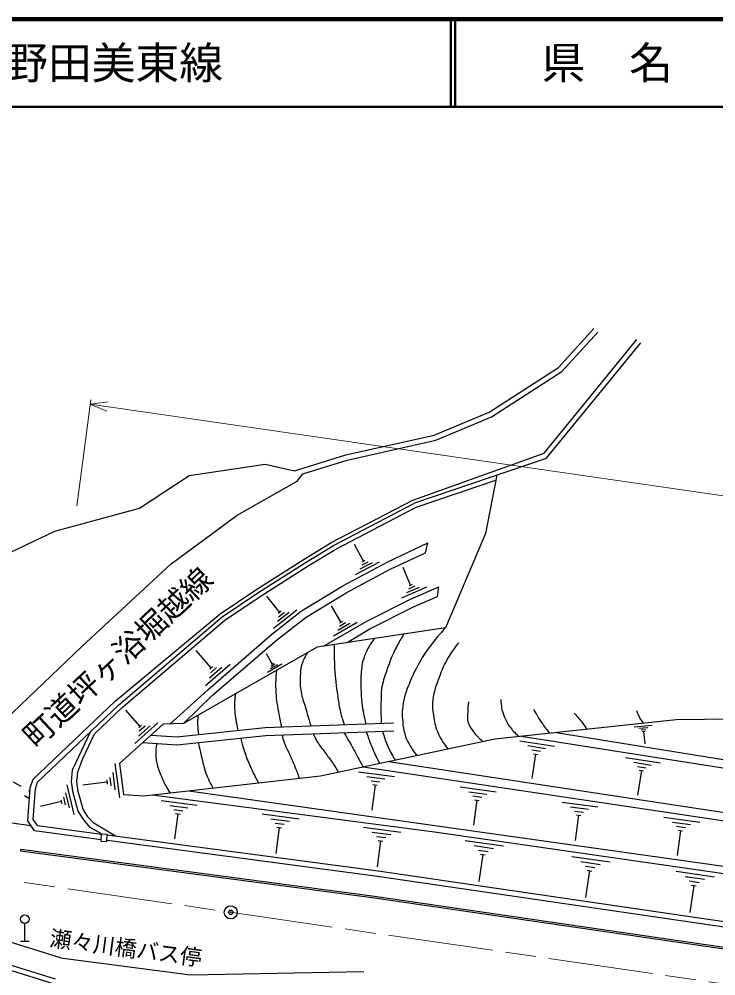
# Model space of a CAD drawing. Units: millimetres, scale not verified. Extents: x 40000 to 680000, y 20000 to 380000.
# Drawn here: x 248447 to 328043, y 270776 to 380000 of the extents above; entities that cross this region are included whole.
import ezdxf
from ezdxf.enums import TextEntityAlignment as Align

# ---------------------------------------------------------------- set-up
doc = ezdxf.new("R2010")
doc.units = ezdxf.units.MM
doc.header["$LTSCALE"] = 1000
doc.header["$PDMODE"] = 32
doc.header["$PDSIZE"] = 500
doc.linetypes.add('CHAIN', pattern=[18.5, 12, -1.5, 3.5, -1.5])
for name, color, linetype, lineweight in [('S-BGD', 7, 'Continuous', 25), ('S-BMK', 2, 'CHAIN', 13), ('S-BMK-SRVR', 3, 'Continuous', 25), ('S-STR-HTXT', 7, 'Continuous', 13), ('S-TTL', 2, 'Continuous', 140), ('S-TTL-LINE', 7, 'Continuous', 50)]:
    doc.layers.add(name, color=color, linetype=linetype, lineweight=lineweight)
doc.layers.add('S-TTL-TXT', color=7, linetype='Continuous')
doc.styles.add('ＭＳ ゴシック', font='')
doc.styles.get('ＭＳ ゴシック').set_extended_font_data('MS Gothic')

msp = doc.modelspace()

# ---------------------------------------------------------------- linework, layer by layer
at = {"layer": 'S-BGD'}
for p, q in [((310048, 340235), (314111, 344671)), ((310439, 339773), (314553, 344266)), ((308413, 330460), (319014, 343413)), ((308673, 329830), (319479, 343033)), ((302141, 335121), (310048, 340235)), ((302422, 334588), (310439, 339773)), ((295873, 332519), (302141, 335121)), ((296055, 331945), (302422, 334588)), ((285760, 330243), (295873, 332519)), ((285914, 329662), (296055, 331945)), ((279908, 328447), (285760, 330243)), ((293412, 325093), (308413, 330460)), ((267890, 327894), (276536, 329189)), ((276536, 329189), (279908, 328447)), ((280844, 328107), (285914, 329662)), ((308673, 329830), (293597, 324738)), ((262214, 324158), (267890, 327894)), ((280200, 327244), (280844, 328107)), ((303021, 327921), (301732, 321293)), ((273356, 323372), (280200, 327244)), ((293794, 324277), (302911, 327356)), ((284172, 320271), (293412, 325093)), ((284369, 319922), (293597, 324738)), ((252533, 321541), (262214, 324158)), ((265803, 317809), (273356, 323372)), ((284615, 319487), (293794, 324277)), ((240461, 315830), (252533, 321541)), ((301732, 321293), (297169, 310520)), ((281009, 318343), (284172, 320271)), ((287780, 318104), (286754, 320028)), ((290559, 318044), (295139, 320200)), ((294883, 319067), (295139, 320200)), ((281220, 318004), (284369, 319922)), ((281484, 317579), (284615, 319487)), ((290845, 317222), (294883, 319067)), ((275595, 314916), (281009, 318343)), ((275814, 314581), (281220, 318004)), ((285428, 315317), (290559, 318044)), ((289595, 318012), (286846, 316546)), ((288761, 317921), (287386, 317188)), ((288271, 318012), (287583, 317646)), ((287952, 318196), (287608, 318012)), ((255605, 308387), (265803, 317809)), ((276087, 314162), (281484, 317579)), ((285805, 314499), (290845, 317222)), ((293175, 315383), (292301, 317381)), ((271397, 312098), (275595, 314916)), ((271637, 311778), (275814, 314581)), ((280724, 312454), (285428, 315317)), ((294977, 315152), (292123, 313903)), ((294139, 315125), (292711, 314500)), ((293657, 315254), (292943, 314942)), ((293354, 315462), (292997, 315305)), ((293144, 313775), (296386, 315194)), ((296244, 314075), (296386, 315194)), ((271940, 311378), (276087, 314162)), ((278212, 312268), (276759, 314127)), ((281232, 311741), (285805, 314499)), ((288175, 311288), (293144, 313775)), ((293512, 312922), (296244, 314075)), ((277324, 309796), (280724, 312454)), ((280162, 312509), (277507, 310434)), ((278378, 312398), (278046, 312138)), ((285233, 311136), (284141, 313024)), ((288501, 310395), (293512, 312922)), ((259416, 302153), (271397, 312098)), ((259829, 301718), (271637, 311778)), ((260224, 301398), (271940, 311378)), ((277851, 309092), (281232, 311741)), ((279291, 312256), (277963, 311218)), ((278751, 312262), (278088, 311743)), ((283235, 308430), (288175, 311288)), ((297169, 310520), (282477, 308317)), ((287050, 311107), (284353, 309547)), ((286219, 310986), (284871, 310207)), ((285726, 311061), (285052, 310671)), ((285402, 311233), (285065, 311038)), ((285922, 308833), (288501, 310395)), ((270007, 303427), (277324, 309796)), ((244751, 298021), (255605, 308387)), ((282477, 308317), (267212, 299576)), ((270502, 302774), (277851, 309092)), ((270402, 305950), (268686, 307922)), ((277361, 306391), (276696, 307552)), ((272546, 306330), (269729, 303878)), ((271597, 305999), (270188, 304773)), ((270578, 306103), (270226, 305796)), ((270999, 305974), (270295, 305361)), ((278476, 306368), (276817, 305418)), ((277966, 306296), (277137, 305821)), ((277664, 306343), (277249, 306106)), ((277465, 306450), (277258, 306331)), ((265675, 299520), (270007, 303427)), ((267212, 299576), (270502, 302774)), ((250038, 293233), (259416, 302153)), ((250563, 292904), (259829, 301718)), ((257068, 298402), (260224, 301398)), ((262270, 299258), (260620, 301101)), ((264915, 299493), (259902, 295007)), ((264294, 299646), (261660, 297289)), ((263400, 299320), (262083, 298141)), ((262435, 299405), (262105, 299110)), ((262835, 299289), (262176, 298700)), ((267212, 299576), (264915, 299493)), ((276571, 299123), (291224, 299666)), ((302775, 297826), (323523, 300030)), ((318700, 299191), (320750, 299408)), ((323523, 300030), (329984, 300111)), ((255259, 295819), (256658, 298702)), ((255709, 295601), (257068, 298402)), ((263524, 298248), (266464, 298054)), ((266464, 298054), (276571, 299123)), ((266482, 297151), (276635, 298224)), ((276635, 298224), (291257, 298767)), ((309784, 298570), (347422, 292511)), ((319234, 299040), (320259, 299149)), ((319512, 298862), (320025, 298917)), ((319662, 298671), (319918, 298698)), ((319790, 298685), (319943, 297250)), ((262586, 297409), (266482, 297151)), ((282861, 293607), (302775, 297826)), ((305639, 297611), (309620, 296987)), ((305818, 298149), (348053, 291525)), ((306572, 297057), (308563, 296744)), ((307442, 296104), (307005, 293317)), ((307007, 296581), (308002, 296424)), ((307193, 296143), (307691, 296065)), ((254557, 294313), (255259, 295819)), ((255137, 294071), (255709, 295601)), ((259398, 295006), (259916, 291093)), ((259902, 295007), (260368, 291487)), ((290698, 295267), (351614, 285965)), ((317735, 295714), (321716, 295089)), ((318668, 295160), (320658, 294847)), ((254431, 292945), (254557, 294313)), ((255035, 292963), (255137, 294071)), ((259136, 293976), (259395, 292019)), ((287215, 294073), (291313, 293536)), ((287736, 294640), (352209, 285036)), ((319538, 294207), (319101, 291420)), ((319103, 294683), (320098, 294527)), ((319289, 294246), (319787, 294168)), ((247780, 292929), (248653, 292440)), ((249726, 292252), (250038, 293233)), ((250319, 292136), (250563, 292904)), ((254622, 291689), (254431, 292945)), ((255210, 291814), (255035, 292963)), ((258483, 292894), (255744, 292531)), ((258450, 293139), (258515, 292650)), ((258809, 293435), (258939, 292457)), ((262710, 291341), (282861, 293607)), ((288186, 293529), (290235, 293260)), ((288645, 293052), (289669, 292918)), ((249436, 288464), (249726, 292252)), ((249525, 291952), (249696, 291856)), ((250051, 288628), (250319, 292136)), ((253763, 291673), (254152, 289975)), ((253908, 292601), (254686, 289203)), ((255205, 289564), (254622, 291689)), ((255760, 289810), (255210, 291814)), ((267846, 291918), (356126, 279460)), ((289103, 292575), (288727, 289707)), ((288847, 292609), (289359, 292542)), ((298845, 292341), (302943, 291803)), ((299816, 291797), (301865, 291528)), ((249047, 291360), (249633, 291032)), ((253277, 290668), (250899, 290124)), ((253229, 290881), (253326, 290456)), ((253520, 291171), (253715, 290321)), ((260368, 291487), (262710, 291341)), ((263661, 291448), (295907, 287217)), ((264683, 290787), (268780, 290249)), ((300274, 291320), (301299, 291185)), ((300733, 290843), (300357, 287975)), ((300477, 290876), (300989, 290809)), ((310475, 290609), (314573, 290071)), ((235807, 289924), (249799, 287933)), ((255825, 288589), (255205, 289564)), ((256307, 288950), (255760, 289810)), ((265653, 290243), (267702, 289974)), ((266112, 289766), (267136, 289631)), ((311446, 290064), (313495, 289796)), ((311904, 289587), (312929, 289453)), ((250206, 287338), (249436, 288464)), ((250532, 287925), (250051, 288628)), ((256578, 287727), (255825, 288589)), ((256965, 288196), (256307, 288950)), ((266570, 289289), (266194, 286421)), ((266314, 289322), (266826, 289255)), ((276199, 289276), (280444, 288719)), ((277204, 288712), (279327, 288434)), ((312363, 289110), (311986, 286242)), ((312107, 289144), (312619, 289077)), ((322105, 288876), (326203, 288339)), ((250209, 287362), (257820, 286353)), ((250532, 287925), (257848, 286954)), ((257849, 286988), (256578, 287727)), ((259473, 286739), (256965, 288196)), ((277679, 288218), (278740, 288079)), ((278154, 287724), (277764, 284752)), ((277889, 287759), (278419, 287689)), ((287779, 287757), (292043, 287197)), ((323076, 288332), (325125, 288063)), ((323534, 287855), (324559, 287721)), ((323993, 287378), (323616, 284510)), ((323737, 287412), (324249, 287344)), ((257811, 286151), (257849, 286988)), ((257849, 286988), (258523, 286958)), ((258485, 286120), (258523, 286958)), ((258491, 286264), (289389, 282165)), ((258519, 286865), (289475, 282759)), ((288789, 287190), (290921, 286911)), ((289266, 286694), (290332, 286554)), ((289743, 286198), (289351, 283213)), ((289477, 286233), (290010, 286163)), ((295907, 287217), (357085, 278404)), ((299415, 286246), (303792, 285615)), ((248645, 285250), (248616, 285052)), ((248645, 285250), (289059, 279889)), ((257811, 286151), (258485, 286120)), ((300446, 285650), (302635, 285335)), ((300930, 285134), (302025, 284976)), ((248616, 285052), (289030, 279691)), ((301414, 284617), (300973, 281553)), ((301141, 284656), (301688, 284578)), ((311596, 284415), (315973, 283785)), ((312627, 283820), (314816, 283505)), ((313111, 283303), (314206, 283146)), ((289389, 282165), (372029, 270083)), ((289475, 282759), (372117, 270677)), ((313595, 282787), (313154, 279722)), ((313322, 282826), (313869, 282747)), ((323522, 282719), (327900, 282088)), ((324553, 282123), (326742, 281808)), ((325037, 281607), (326132, 281449)), ((325522, 281090), (325080, 278026)), ((325248, 281129), (325795, 281051)), ((253155, 272849), (228978, 280324)), ((289030, 279691), (371672, 267609)), ((289059, 279889), (371701, 267807)), ((252618, 270398), (228240, 277935)), ((252489, 269810), (228069, 277360)), ((249095, 274744), (249095, 276744)), ((248595, 274744), (249595, 274744)), ((253155, 272849), (268026, 270876)), ((268026, 270876), (287809, 271279))]:
    msp.add_line(p, q, dxfattribs=at)
msp.add_circle((249095, 277244), 500, dxfattribs=at)
for points, knots in [([(297169, 310520), (296409, 309692), (296183, 309449), (295619, 308708), (295082, 308003), (294789, 307599), (294341, 306834), (293806, 305919), (293525, 305390), (293127, 304408), (292743, 303464), (292510, 302929), (292320, 301928), (292137, 300964), (292203, 300393), (292299, 299416), (292351, 298883), (292432, 298587), (292604, 298080), (292739, 297683), (292864, 297479), (293069, 297113), (293340, 296627), (293477, 296466), (293882, 295942)], [0, 0, 0, 0, 1, 1, 1, 2, 2, 2, 3, 3, 3, 4, 4, 4, 5, 5, 5, 6, 6, 6, 7, 7, 7, 8, 8, 8, 8]), ([(289067, 309305), (288679, 308805), (288550, 308634), (288295, 308159), (288025, 307658), (287911, 307355), (287749, 306810), (287581, 306247), (287561, 305909), (287522, 305322), (287444, 304161), (287462, 303502), (287572, 302343), (287676, 301241), (287759, 300839), (288037, 299548)], [0, 0, 0, 0, 1, 1, 1, 2, 2, 2, 3, 3, 3, 4, 4, 4, 5, 5, 5, 5]), ([(292411, 309806), (291993, 309148), (291881, 308939), (291577, 308364), (291018, 307303), (290793, 306661), (290405, 305527), (290154, 304791), (289987, 304380), (289860, 303613), (289758, 302992), (289801, 302632), (289785, 302003), (289761, 301070), (289780, 300756), (289818, 299614)], [0, 0, 0, 0, 1, 1, 1, 2, 2, 2, 3, 3, 3, 4, 4, 4, 5, 5, 5, 5]), ([(284442, 308611), (284428, 307342), (284432, 306978), (284490, 305933), (284561, 304664), (284665, 303956), (284842, 302697), (284929, 302076), (284972, 301726), (285108, 301114), (285253, 300457), (285330, 300229), (285580, 299457)], [0, 0, 0, 0, 1, 1, 1, 2, 2, 2, 3, 3, 3, 4, 4, 4, 4]), ([(298628, 308787), (298123, 308151), (297979, 307933), (297615, 307351), (296998, 306361), (296751, 305741), (296351, 304645), (296063, 303853), (295881, 303405), (295750, 302572), (295624, 301770), (295657, 301299), (295767, 300495), (295868, 299766), (295970, 299356), (296238, 298670), (296566, 297831), (296816, 297526), (297425, 296693)], [0, 0, 0, 0, 1, 1, 1, 2, 2, 2, 3, 3, 3, 4, 4, 4, 5, 5, 5, 6, 6, 6, 6]), ([(281409, 307705), (281079, 307173), (280959, 306965), (280787, 306443), (280595, 305862), (280584, 305506), (280551, 304894), (280516, 304230), (280545, 303850), (280649, 303192), (280761, 302480), (280948, 302109), (281148, 301416), (281385, 300593), (281465, 300333), (281774, 299316)], [0, 0, 0, 0, 1, 1, 1, 2, 2, 2, 3, 3, 3, 4, 4, 4, 5, 5, 5, 5]), ([(277848, 305666), (277754, 304644), (277733, 304320), (277759, 303456), (277788, 302448), (277900, 301887), (278069, 300893), (278183, 300225), (278226, 299997), (278405, 299191)], [0, 0, 0, 0, 1, 1, 1, 2, 2, 2, 3, 3, 3, 3]), ([(273150, 302976), (273077, 302381), (273061, 302193), (273057, 301690), (273051, 301047), (273099, 300685), (273197, 300050), (273273, 299555), (273310, 299380), (273450, 298793)], [0, 0, 0, 0, 1, 1, 1, 2, 2, 2, 3, 3, 3, 3]), ([(299766, 302055), (299714, 301543), (299702, 301391), (299694, 300963), (299686, 300456), (299593, 300147), (299756, 299667), (299872, 299322), (300007, 299156), (300205, 298850), (300585, 298262), (300830, 298088), (301429, 297541)], [0, 0, 0, 0, 1, 1, 1, 2, 2, 2, 3, 3, 3, 4, 4, 4, 4]), ([(303461, 302341), (303542, 301505), (303550, 301178), (303818, 300494), (304019, 299981), (304167, 299701), (304482, 299248), (304824, 298756), (305012, 298589), (305521, 298118)], [0, 0, 0, 0, 1, 1, 1, 2, 2, 2, 3, 3, 3, 3]), ([(268863, 300522), (268832, 300004), (268824, 299852), (268835, 299423), (268846, 298989), (268864, 298836), (268923, 298314)], [0, 0, 0, 0, 1, 1, 1, 2, 2, 2, 2]), ([(307210, 301231), (307568, 300571), (307675, 300378), (308016, 299859), (308382, 299303), (308531, 299119), (309032, 298490)], [0, 0, 0, 0, 1, 1, 1, 2, 2, 2, 2]), ([(311857, 300768), (312262, 300315), (312378, 300190), (312684, 299797), (312937, 299472), (313020, 299357), (313306, 298944)], [0, 0, 0, 0, 1, 1, 1, 2, 2, 2, 2]), ([(318967, 301071), (319087, 300742), (319128, 300638), (319262, 300375), (319419, 300067), (319498, 299962), (319736, 299627)], [0, 0, 0, 0, 1, 1, 1, 2, 2, 2, 2]), ([(278481, 298293), (278572, 297886), (278605, 297759), (278721, 297428), (278860, 297028), (278995, 296827), (279167, 296440), (279480, 295737), (279670, 295349), (279957, 294635), (280161, 294131), (280225, 293964), (280455, 293336)], [0, 0, 0, 0, 1, 1, 1, 2, 2, 2, 3, 3, 3, 4, 4, 4, 4]), ([(282034, 298425), (282250, 297971), (282321, 297836), (282535, 297475), (282821, 296994), (283034, 296758), (283362, 296304), (283687, 295856), (283892, 295622), (284204, 295164), (284495, 294736), (284587, 294584), (284912, 294041)], [0, 0, 0, 0, 1, 1, 1, 2, 2, 2, 3, 3, 3, 4, 4, 4, 4]), ([(285555, 298555), (286080, 297637), (286215, 297402), (286630, 296658), (287067, 295873), (287203, 295622), (287736, 294640)], [0, 0, 0, 0, 1, 1, 1, 2, 2, 2, 2]), ([(288100, 298650), (288361, 297882), (288440, 297669), (288688, 297052), (289011, 296249), (289146, 295985), (289607, 295036)], [0, 0, 0, 0, 1, 1, 1, 2, 2, 2, 2]), ([(289965, 298719), (290168, 297980), (290240, 297746), (290487, 297150), (290780, 296442), (290939, 296196), (291408, 295418)], [0, 0, 0, 0, 1, 1, 1, 2, 2, 2, 2]), ([(264161, 297305), (264072, 296709), (264047, 296498), (264068, 295980), (264092, 295394), (264164, 295065), (264330, 294502), (264519, 293864), (264698, 293529), (264986, 292929), (265227, 292428), (265320, 292258), (265653, 291672)], [0, 0, 0, 0, 1, 1, 1, 2, 2, 2, 3, 3, 3, 4, 4, 4, 4]), ([(268919, 297409), (269092, 296570), (269137, 296346), (269303, 295671), (269447, 295084), (269511, 294748), (269701, 294174), (269963, 293383), (270121, 293108), (270570, 292225)], [0, 0, 0, 0, 1, 1, 1, 2, 2, 2, 3, 3, 3, 3]), ([(273766, 297921), (273907, 297306), (273954, 297129), (274106, 296630), (274314, 295948), (274471, 295578), (274747, 294920), (275102, 294074), (275260, 293793), (275779, 292810)], [0, 0, 0, 0, 1, 1, 1, 2, 2, 2, 3, 3, 3, 3])]:
    msp.add_open_spline(points, degree=3, knots=knots, dxfattribs=at)
at = {"layer": 'S-BMK'}
msp.add_line((180787, 291361), (402720, 259146), dxfattribs=at)
at = {"layer": 'S-BMK-SRVR'}
msp.add_circle((272621, 278031), 750, dxfattribs=at)
msp.add_point((272621, 278031), dxfattribs=at)
at = {"layer": 'S-STR-HTXT'}
for p, q in [((255043, 324383), (256633, 336553)), ((256568, 336058), (258625, 336304)), ((256568, 336058), (393170, 316229)), ((256568, 336058), (258470, 335237))]:
    msp.add_line(p, q, dxfattribs=at)
at = {"layer": 'S-TTL'}
msp.add_line((680000, 380000), (40000, 380000), dxfattribs=at)
at = {"layer": 'S-TTL-LINE'}
for p, q in [((297750, 380000), (297750, 370000)), ((298250, 380000), (298250, 370000)), ((40000, 370000), (680000, 370000))]:
    msp.add_line(p, q, dxfattribs=at)

# ---------------------------------------------------------------- texts
at = {"layer": 'S-BGD', "style": 'ＭＳ ゴシック'}
for s, height, rotation, p in [('町道坪ヶ浴堀越線', 2566, 43.123, (259711, 307163)), ('瀬々川橋バス停', 1833, 352.444, (260639, 273961))]:
    msp.add_text(s, height=height, rotation=rotation, dxfattribs=at).set_placement(p, align=Align.MIDDLE_CENTER)
at = {"layer": 'S-TTL-TXT', "style": 'ＭＳ ゴシック'}
msp.add_text('主要地方道小野田美東線', height=3666, dxfattribs=at).set_placement((216734, 375000), align=Align.MIDDLE_LEFT)
msp.add_text('県\u3000名', height=3666, dxfattribs=at).set_placement((315625, 375000), align=Align.MIDDLE_CENTER)

doc.saveas('drawing.dxf')
